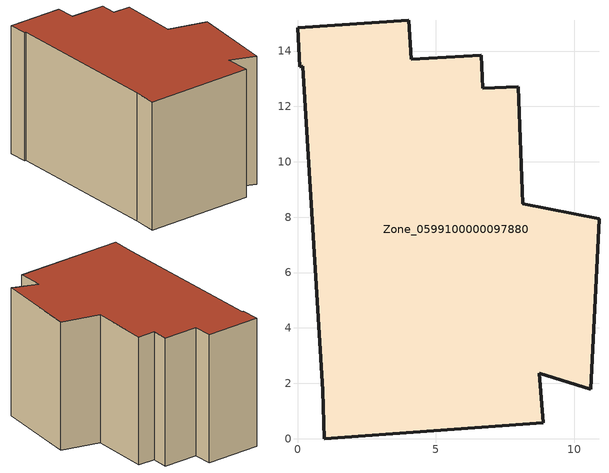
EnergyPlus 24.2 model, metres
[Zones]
Zone_0599100000097880
 floor ground (C_G): 8.13,8.49 10.89,7.94 10.59,1.79 8.74,2.36 8.88,0.56 0.96,0 0.92,1.73 0.19,13.45 0.09,13.44 0,14.85 4.01,15.11 4.11,13.7 6.64,13.85 6.69,12.66 7.97,12.72 z0
 wall outside (C_F): 8.88,0.56 8.74,2.36 10.59,1.79 10.89,7.94 8.13,8.49 7.97,12.72 6.69,12.66 6.64,13.85 4.11,13.7 4.01,15.11 0,14.85 0.09,13.44 0.19,13.45 0.92,1.73 0.96,0 8.88,0.56 z0:9.33
 roof outside (C_R): 4.11,13.7 4.01,15.11 0,14.85 0.09,13.44 0.19,13.45 0.92,1.73 0.96,0 8.88,0.56 8.74,2.36 10.59,1.79 10.89,7.94 8.13,8.49 7.97,12.72 6.69,12.66 6.64,13.85 z9.33
[BUILDING]
Pand.0599100000097880: North Axis=0; Terrain=City; Loads Convergence Tolerance Value=0.04; Temperature Convergence Tolerance Value=0.4; Solar Distribution=FullExterior; Maximum Number of Warmup Days=25; Minimum Number of Warmup Days=1
[Site:Location]
Rotterdam.The.Hague.AP_ZH_NLD Design_Conditions: Latitude=51.96; Longitude=4.45; Time Zone=1; Elevation=-4.5
[SITE:GROUNDTEMPERATURE:BUILDINGSURFACE]
18, 18, 18, 18, 18, 18, 18, 18, 18, 18, 18, 18
[MATERIAL] Thermal Absorptance=0.9; Solar Absorptance=0.7; Visible Absorptance=0.7
Name | Roughness | Thickness | Conductivity | Density | Specific Heat
G.TC.1946 | MediumSmooth | 0.15 | 1 | 540 | 1210
F.TC.1946 | Rough | 0.3 | 0.857143 | 1920 | 840
R.TC.1946 | MediumRough | 0.2 | 0.909091 | 1500 | 1000
[CONSTRUCTION]
C_G: G.TC.1946
C_F: F.TC.1946
C_R: R.TC.1946
[ZONE]
Zone_0599100000097880: Type=1; Multiplier=1; Ceiling Height=Autocalculate; Volume=Autocalculate; Floor Area=autocalculate; Part of Total Floor Area=Yes
[ZONEINFILTRATION:DESIGNFLOWRATE]
Infil_Zone_0599100000097880: Zone or ZoneList or Space or SpaceList=Zone_0599100000097880; Schedule=AlwaysOn; Design Flow Rate Calculation Method=Flow/Area; Flow Rate per Floor Area=0.003; Constant Term Coefficient=1; Temperature Term Coefficient=0; Velocity Term Coefficient=0; Velocity Squared Term Coefficient=0
[HVACTEMPLATE:ZONE:IDEALLOADSAIRSYSTEM]
Zone_0599100000097880: Maximum Heating Supply Air Temperature=50; Minimum Cooling Supply Air Temperature=13; Maximum Heating Supply Air Humidity Ratio=0.0156; Minimum Cooling Supply Air Humidity Ratio=0.0077; Heating Limit=NoLimit; Cooling Limit=NoLimit; Dehumidification Control Type=ConstantSensibleHeatRatio; Cooling Sensible Heat Ratio=0.7; Dehumidification Setpoint=60; Humidification Control Type=None; Humidification Setpoint=30; Outdoor Air Method=None; Outdoor Air Flow Rate per Person=0.00944; Outdoor Air Flow Rate per Zone Floor Area=0; Outdoor Air Flow Rate per Zone=0; Demand Controlled Ventilation Type=None; Outdoor Air Economizer Type=NoEconomizer; Heat Recovery Type=None; Sensible Heat Recovery Effectiveness=0.7; Latent Heat Recovery Effectiveness=0.65
[ZONECONTROL:THERMOSTAT]
ThermostatControl_Zone_0599100000097880: Zone or ZoneList=Zone_0599100000097880; Control Type Schedule=DualSetpointControlType; Control 1=Thermostat_Zone_0599100000097880; Temperature Difference Between Cutout And Setpoint=0
[THERMOSTATSETPOINT:DUALSETPOINT]
Thermostat_Zone_0599100000097880: Heating Setpoint Temperature Schedule=HeatingSetpoint_Zone_0599100000097880; Cooling Setpoint Temperature Schedule=CoolingSetpoint_Zone_0599100000097880
[SCHEDULE:COMPACT]
HeatingSetpoint_Zone_0599100000097880: Through: 12/31, For: AllDays, Until: 24:00, 21
CoolingSetpoint_Zone_0599100000097880: Through: 12/31, For: AllDays, Until: 24:00, 24
DualSetpointControlType: Through: 12/31, For: AllDays, Until: 24:00, 4
AlwaysOn: Through: 12/31, For: AllDays, Until: 24:00, 1
